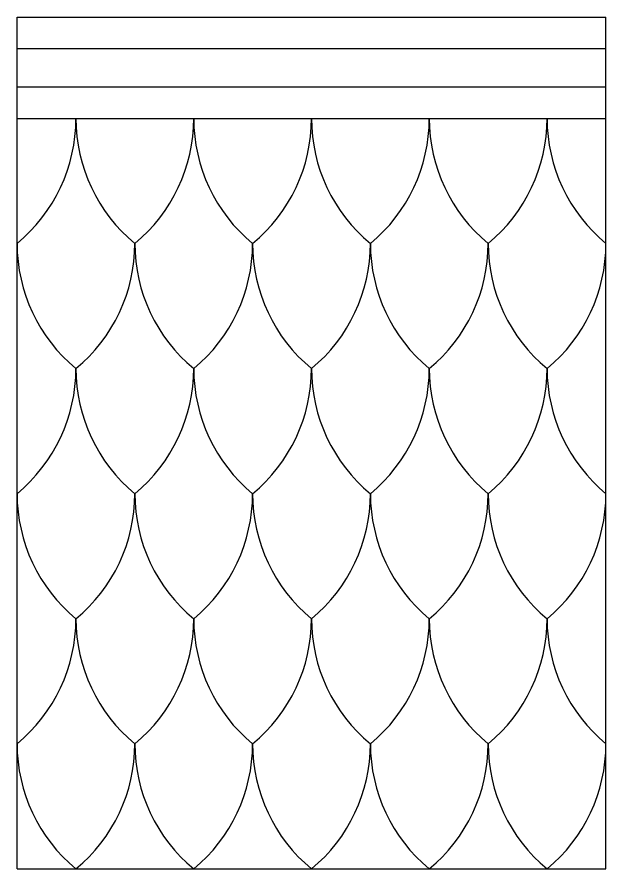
# Model space of a CAD drawing. Extents: x -111 to 2985, y -118 to 122.
# Drawn here: x -110.91 to -85.54, y 84.84 to 121.56 of the extents above; entities that cross this region are included whole.
import ezdxf

# ---------------------------------------------------------------- set-up
doc = ezdxf.new("R2010")
doc.units = 0
doc.layers.add('LAYER_03', color=5, linetype='CONTINUOUS')

msp = doc.modelspace()

# ---------------------------------------------------------------- linework, layer by layer
at = {"layer": 'LAYER_03'}
for points in [[(-110.915, 121.562), (-85.538, 121.562)], [(-110.915, 84.838), (-110.915, 121.562)], [(-110.915, 84.838), (-85.538, 84.838), (-85.538, 121.562)], [(-110.915, 120.202), (-85.538, 120.202)], [(-110.915, 118.55), (-85.538, 118.55)], [(-110.915, 117.19), (-85.538, 117.19)]]:
    msp.add_lwpolyline(points, dxfattribs=at)
for points in [[(-110.915, 111.798, 0.223555), (-108.377, 117.19)], [(-108.377, 117.19, 0.223555), (-105.84, 111.798)], [(-105.84, 111.798, 0.223555), (-103.302, 117.19, 0.223555), (-100.764, 111.798)], [(-100.764, 111.798, 0.223555), (-98.226, 117.19)], [(-98.226, 117.19, 0.223555), (-95.689, 111.798)], [(-95.689, 111.798, 0.223555), (-93.151, 117.19, 0.223555), (-90.613, 111.798)], [(-90.613, 111.798, 0.223555), (-88.076, 117.19)], [(-88.076, 117.19, 0.223555), (-85.538, 111.798)], [(-110.915, 111.798, 0.223555), (-108.377, 106.406)], [(-108.377, 106.406, 0.223555), (-105.84, 111.798)], [(-105.84, 111.798, 0.223555), (-103.302, 106.406)], [(-103.302, 106.406, 0.223555), (-100.764, 111.798)], [(-100.764, 111.798, 0.223555), (-98.226, 106.406)], [(-98.226, 106.406, 0.223555), (-95.689, 111.798)], [(-95.689, 111.798, 0.223555), (-93.151, 106.406)], [(-93.151, 106.406, 0.223555), (-90.613, 111.798)], [(-90.613, 111.798, 0.223555), (-88.076, 106.406)], [(-88.076, 106.406, 0.223555), (-85.538, 111.798)], [(-110.915, 101.014, 0.223555), (-108.377, 106.406)], [(-108.377, 106.406, 0.223555), (-105.84, 101.014, 0.223555), (-103.302, 106.406)], [(-103.302, 106.406, 0.223555), (-100.764, 101.014, 0.223555), (-98.226, 106.406)], [(-98.226, 106.406, 0.223555), (-95.689, 101.014, 0.223555), (-93.151, 106.406)], [(-93.151, 106.406, 0.223555), (-90.613, 101.014, 0.223555), (-88.076, 106.406)], [(-88.076, 106.406, 0.223555), (-85.538, 101.014)], [(-110.915, 101.014, 0.223555), (-108.377, 95.622)], [(-108.377, 95.622, 0.223555), (-105.84, 101.014)], [(-105.84, 101.014, 0.223555), (-103.302, 95.622, 0.223555), (-100.764, 101.014)], [(-100.764, 101.014, 0.223555), (-98.226, 95.622)], [(-98.226, 95.622, 0.223555), (-95.689, 101.014)], [(-95.689, 101.014, 0.223555), (-93.151, 95.622, 0.223555), (-90.613, 101.014)], [(-90.613, 101.014, 0.223555), (-88.076, 95.622)], [(-88.076, 95.622, 0.223555), (-85.538, 101.014)], [(-110.915, 90.23, 0.223555), (-108.377, 95.622)], [(-108.377, 95.622, 0.223555), (-105.84, 90.23)], [(-105.84, 90.23, 0.223555), (-103.302, 95.622)], [(-103.302, 95.622, 0.223555), (-100.764, 90.23)], [(-100.764, 90.23, 0.223555), (-98.226, 95.622)], [(-98.226, 95.622, 0.223555), (-95.689, 90.23)], [(-95.689, 90.23, 0.223555), (-93.151, 95.622)], [(-93.151, 95.622, 0.223555), (-90.613, 90.23)], [(-90.613, 90.23, 0.223555), (-88.076, 95.622)], [(-88.076, 95.622, 0.223555), (-85.538, 90.23)], [(-110.915, 90.23, 0.223555), (-108.377, 84.838)], [(-108.377, 84.838, 0.223555), (-105.84, 90.23, 0.223555), (-103.302, 84.838)], [(-103.302, 84.838, 0.223555), (-100.764, 90.23, 0.223555), (-98.226, 84.838)], [(-98.226, 84.838, 0.223555), (-95.689, 90.23, 0.223555), (-93.151, 84.838)], [(-93.151, 84.838, 0.223555), (-90.613, 90.23, 0.223555), (-88.076, 84.838)], [(-88.076, 84.838, 0.223555), (-85.538, 90.23)]]:
    msp.add_lwpolyline(points, format="xyb", dxfattribs=at)

doc.saveas('drawing.dxf')
